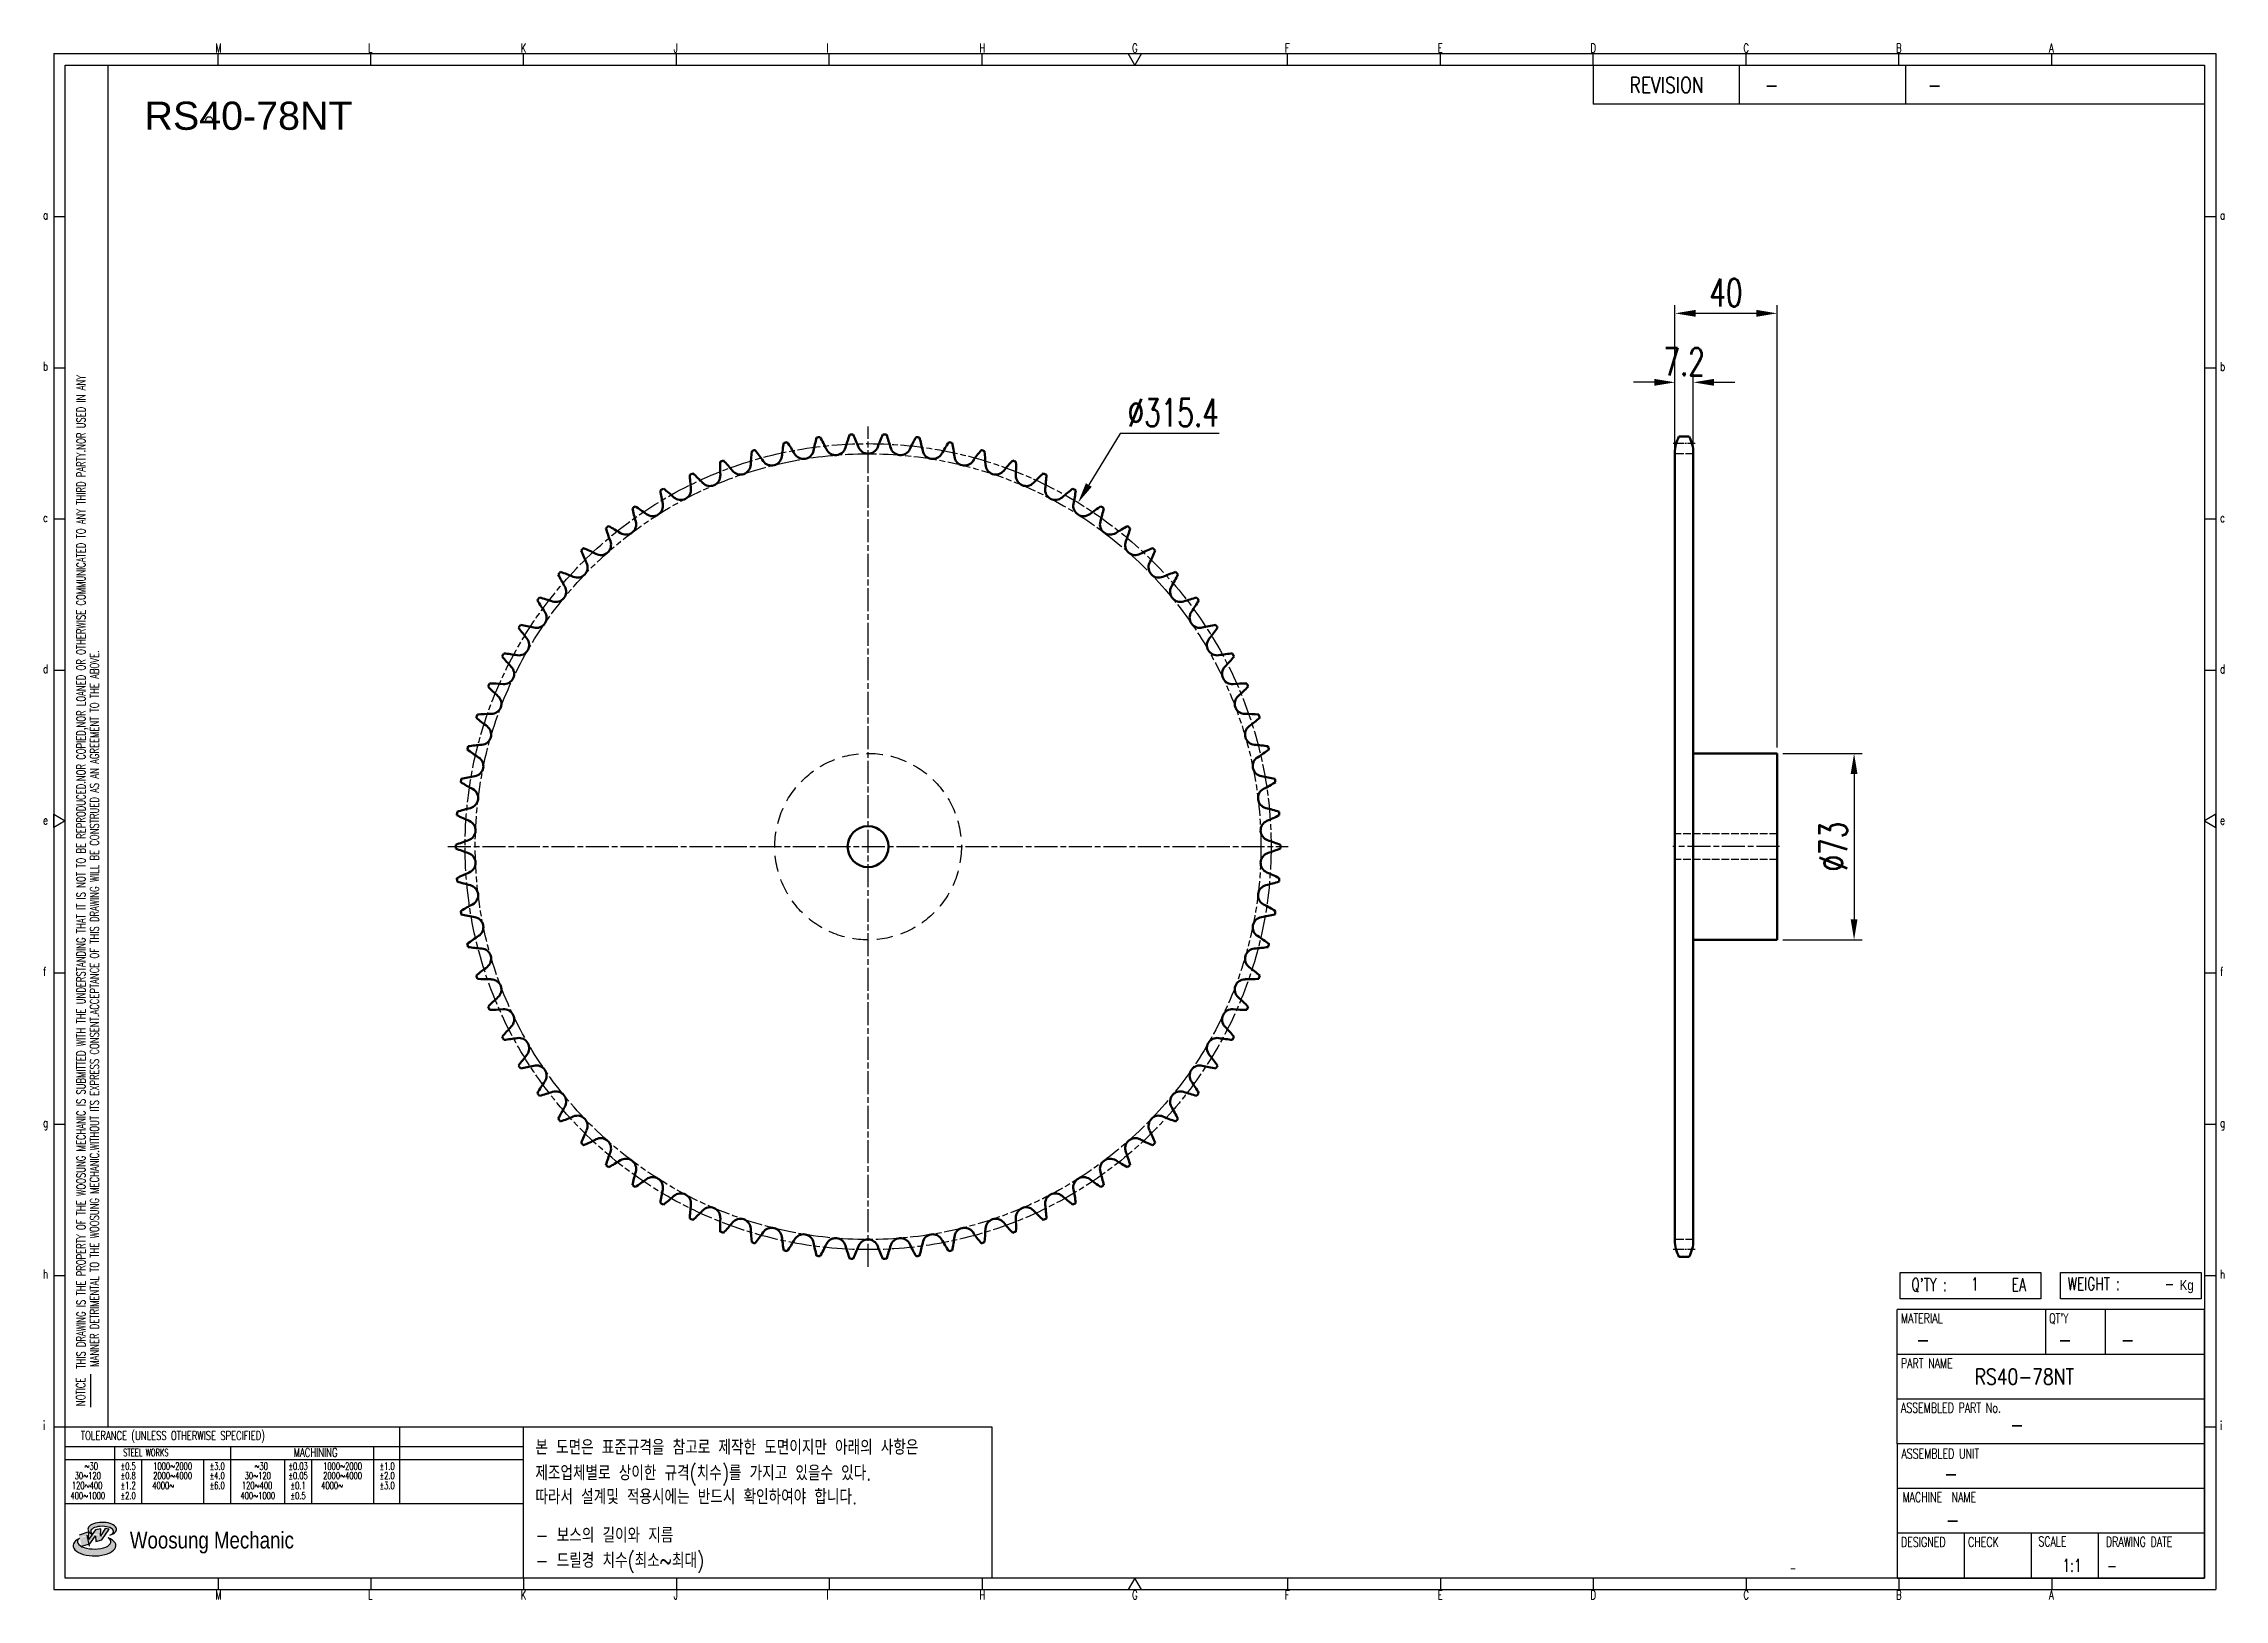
# Model space of a CAD drawing. Header units: millimetres. Extents: x 24039 to 24892, y 28 to 637.
import ezdxf
from ezdxf.enums import TextEntityAlignment as Align

# ---------------------------------------------------------------- set-up
doc = ezdxf.new("R2010")
doc.units = ezdxf.units.MM
for name, pattern in [('AM_ISO02W050', [7.5, 6, -1.5]), ('AM_ISO02W050x2', [3.75, 3, -0.75]), ('AM_ISO08W050', [18, 12, -1.5, 3, -1.5]), ('AM_ISO08W050x2', [9, 6, -0.75, 1.5, -0.75]), ('HIDDEN', [9.525, 6.35, -3.175])]:
    doc.linetypes.add(name, pattern=pattern)
for name, color, linetype, lineweight in [('AM_0N', 7, 'Continuous', 50), ('AM_3N', 6, 'AM_ISO02W050', 25), ('AM_7N', 4, 'AM_ISO08W050', 25)]:
    doc.layers.add(name, color=color, linetype=linetype, lineweight=lineweight)
for name, color, linetype in [('HL', 2, 'HIDDEN'), ('S-DIM', 7, 'Continuous'), ('TITLE', 7, 'Continuous'), ('도면레이아웃', 7, 'Continuous')]:
    doc.layers.add(name, color=color, linetype=linetype)
doc.styles.add('HAN', font='ROMANS.shx', dxfattribs={"width": 0.7, "bigfont": 'whgtxt.shx'})
doc.styles.add('HKD_ST2', font='romans.shx', dxfattribs={"width": 0.7, "height": 4, "bigfont": '@extfont2.shx'})
doc.styles.add('HSG', font='SIMPLEX.shx', dxfattribs={"width": 0.7, "bigfont": 'HSG.shx'})
doc.styles.add('ROMANS', font='romans.shx', dxfattribs={"width": 0.7, "bigfont": 'whgtxt.shx'})
doc.styles.add('SLDTEXTSTYLE4', font='arial.ttf', dxfattribs={"width": 0.8})
doc.styles.get("Standard").update_dxf_attribs({"font": 'arial.ttf'})
doc.dimstyles.new('APP23', dxfattribs={"dimscale": 4.5, "dimtxt": 2.4, "dimasz": 1.8, "dimexe": 0.7, "dimexo": 0.5, "dimgap": 0.6, "dimtad": 1, "dimtoh": 1, "dimdec": 1, "dimrnd": 0.01, "dimzin": 9, "dimdsep": 46, "dimtxsty": 'HSG', "dimcen": 0, "dimclrd": 1, "dimclre": 1, "dimclrt": 256, "dimazin": 2, "dimtp": 1, "dimtm": 1, "dimtfac": 0.5, "dimtdec": 1, "dimtix": 1, "dimtofl": 0, "dimtmove": 0, "dimatfit": 3, "dimfxl": 0, "dimtvp": 1, "dimtolj": 2, "dimlwd": -1, "dimlwe": -1, "dimarcsym": 0})

# ---------------------------------------------------------------- blocks, each defined once
blk = doc.blocks.new('SUYWSHJH')
at = {"layer": '도면레이아웃'}
h = blk.add_hatch(color=10, dxfattribs=at)
h.paths.add_polyline_path([(1.544, 35.177), (1.554, 34.966), (1.779, 35.034), (2.054, 35.422), (1.908, 35.446), (1.728, 35.167), (1.741, 35.439), (1.547, 35.405), (1.292, 35.041), (1.295, 35.33), (0.943, 35.208), (1.03, 34.8), (1.336, 34.885)])
edge = h.paths.add_edge_path()
edge.add_ellipse((1.795, 35.421), major_axis=(-0.53, 0), ratio=0.487785, start_angle=122.36065, end_angle=403.39574)
edge.add_line((1.411, 35.244), (1.419, 35.261))
edge.add_ellipse((1.798, 35.344), major_axis=(-0.423, 0), ratio=0.444396, start_angle=131.58977, end_angle=386.19408, ccw=False)
edge = h.paths.add_edge_path()
edge.add_ellipse((1.512, 34.815), major_axis=(-0.793, 0), ratio=0.480113, start_angle=314.67633, end_angle=590.85213)
edge.add_ellipse((1.501, 34.958), major_axis=(-0.62, 0), ratio=0.43311, start_angle=331.7024, end_angle=574.42495, ccw=False)
for p, q in [((0, 90.118), (80.15, 90.118)), ((0, 90.118), (0, 33.191)), ((6.089, 89.693), (6.089, 90.118)), ((11.753, 89.693), (11.753, 90.118)), ((17.418, 89.693), (17.418, 90.118)), ((23.082, 89.693), (23.082, 90.118)), ((28.746, 89.693), (28.746, 90.118)), ((34.411, 89.693), (34.411, 90.118)), ((45.739, 89.693), (45.739, 90.118)), ((51.404, 89.693), (51.404, 90.118)), ((57.068, 89.693), (57.068, 90.118)), ((62.732, 89.693), (62.732, 90.118)), ((68.397, 89.693), (68.397, 90.118)), ((74.061, 89.693), (74.061, 90.118)), ((80.15, 90.118), (80.15, 33.191)), ((0, 84.085), (0.425, 84.085)), ((79.725, 84.085), (80.15, 84.085)), ((0, 78.478), (0.425, 78.478)), ((79.725, 78.478), (80.15, 78.478)), ((0, 72.87), (0.425, 72.87)), ((79.725, 72.87), (80.15, 72.87)), ((0, 67.262), (0.425, 67.262)), ((79.725, 67.262), (80.15, 67.262)), ((0, 56.047), (0.425, 56.047)), ((79.725, 56.047), (80.15, 56.047)), ((0, 50.439), (0.425, 50.439)), ((79.725, 50.439), (80.15, 50.439)), ((0, 44.832), (0.425, 44.832)), ((79.725, 44.832), (80.15, 44.832)), ((1.377, 39.947), (1.377, 41.174)), ((0, 39.224), (0.425, 39.224)), ((79.725, 39.224), (80.15, 39.224)), ((0, 33.191), (80.15, 33.191)), ((6.089, 33.616), (6.089, 33.191)), ((11.753, 33.616), (11.753, 33.191)), ((17.418, 33.616), (17.418, 33.191)), ((23.082, 33.616), (23.082, 33.191)), ((28.746, 33.616), (28.746, 33.191)), ((34.411, 33.616), (34.411, 33.191)), ((45.739, 33.616), (45.739, 33.191)), ((51.404, 33.616), (51.404, 33.191)), ((57.068, 33.616), (57.068, 33.191)), ((62.732, 33.616), (62.732, 33.191)), ((68.397, 33.616), (68.397, 33.191)), ((74.061, 33.616), (74.061, 33.191))]:
    blk.add_line(p, q)
at = {"color": 2}
for p, q in [((2.017, 39.224), (2.017, 89.693)), ((0.425, 39.224), (17.418, 39.224)), ((12.816, 39.224), (12.816, 36.382)), ((17.418, 33.616), (17.418, 39.224)), ((0.425, 38.487), (17.418, 38.487)), ((0.425, 38.012), (17.418, 38.012)), ((2.257, 38.487), (2.257, 36.382)), ((3.257, 38.012), (3.257, 36.382)), ((5.557, 38.012), (5.557, 36.382)), ((6.557, 38.5), (6.557, 36.382)), ((8.557, 38.012), (8.557, 36.382)), ((9.557, 38.026), (9.557, 36.382)), ((11.857, 38.487), (11.857, 36.382)), ((0.425, 36.382), (17.418, 36.382))]:
    blk.add_line(p, q, dxfattribs=at)
at = {"color": 6, "ltscale": 0.5}
for p, q in [((57.068, 89.693), (57.068, 88.246)), ((62.47, 89.693), (62.47, 88.246)), ((68.635, 89.693), (68.635, 88.246)), ((79.725, 88.246), (57.068, 88.246)), ((68.336, 38.59), (68.336, 43.563)), ((79.725, 43.563), (68.336, 43.563)), ((73.827, 43.563), (73.827, 41.905)), ((76.037, 43.563), (76.037, 41.905)), ((79.725, 38.59), (79.725, 43.563)), ((79.725, 41.905), (68.336, 41.905)), ((79.725, 40.248), (68.336, 40.248)), ((68.336, 38.59), (68.336, 33.616)), ((79.725, 38.59), (68.336, 38.59)), ((79.725, 33.616), (79.725, 38.59)), ((79.725, 36.932), (68.336, 36.932)), ((79.725, 35.274), (68.336, 35.274)), ((70.822, 33.616), (70.822, 35.274)), ((73.309, 33.616), (73.309, 35.274)), ((75.796, 33.616), (75.796, 35.274)), ((68.336, 33.616), (79.725, 33.616))]:
    blk.add_line(p, q, dxfattribs=at)
for points in [[(40.075, 89.693), (39.83, 90.118), (40.32, 90.118)], [(0.425, 89.693), (79.725, 89.693), (79.725, 33.616), (0.425, 33.616)], [(0.425, 61.679), (0, 61.433), (0, 61.924)], [(79.725, 61.679), (80.15, 61.433), (80.15, 61.924)], [(40.075, 33.616), (39.83, 33.191), (40.32, 33.191)]]:
    blk.add_lwpolyline(points, close=True)
at = {"layer": 'TITLE', "color": 20}
for p, q in [((68.449, 43.961), (68.449, 44.936)), ((68.449, 44.936), (73.654, 44.936)), ((73.654, 44.936), (73.654, 43.961)), ((74.39, 43.961), (74.39, 44.936)), ((74.39, 44.936), (79.595, 44.936)), ((79.595, 44.936), (79.595, 43.961)), ((73.654, 43.961), (68.449, 43.961)), ((79.595, 43.961), (74.39, 43.961))]:
    blk.add_line(p, q, dxfattribs=at)
at = {"layer": '도면레이아웃'}
for p, q in [((1.295, 35.33), (0.943, 35.208)), ((1.03, 34.8), (1.336, 34.885)), ((1.224, 35.208), (1.311, 34.8)), ((1.224, 35.208), (1.224, 35.208)), ((1.547, 35.405), (1.292, 35.041)), ((1.292, 35.041), (1.295, 35.33)), ((1.336, 34.885), (1.544, 35.177)), ((1.419, 35.261), (1.411, 35.244)), ((1.544, 35.177), (1.554, 34.966)), ((1.741, 35.439), (1.547, 35.405)), ((1.554, 34.966), (1.779, 35.034)), ((1.908, 35.446), (1.728, 35.167)), ((1.728, 35.167), (1.741, 35.439)), ((1.779, 35.034), (2.054, 35.422)), ((2.054, 35.422), (1.908, 35.446))]:
    blk.add_line(p, q, dxfattribs=at)
for centre, major_axis, ratio, start_param, end_param in [((1.795, 35.421), (-0.53, 0), 0.487785, 2.135596, 7.040584), ((1.512, 34.815), (-0.793, 0), 0.480113, 5.492138, 10.312315), ((1.501, 34.958), (-0.62, 0), 0.43311, 5.789299, 10.025607), ((1.798, 35.344), (-0.423, 0), 0.444396, 2.296675, 6.740358)]:
    blk.add_ellipse(centre, major_axis=major_axis, ratio=ratio, start_param=start_param, end_param=end_param, dxfattribs=at)
at = {"color": 4, "style": 'HKD_ST2', "width": 0.7}
for s, p in [('M', (5.988, 90.164)), ('L', (11.652, 90.164)), ('K', (17.316, 90.164)), ('J', (22.981, 90.164)), ('I', (28.645, 90.164)), ('H', (34.309, 90.164)), ('G', (39.974, 90.164)), ('F', (45.638, 90.164)), ('E', (51.302, 90.164)), ('D', (56.967, 90.164)), ('C', (62.631, 90.164)), ('B', (68.295, 90.164)), ('A', (73.96, 90.164)), ('a', (-0.395, 83.976)), ('a', (80.305, 83.97)), ('b', (-0.395, 78.368)), ('b', (80.305, 78.362)), ('c', (-0.395, 72.76)), ('c', (80.305, 72.754)), ('d', (-0.395, 67.153)), ('d', (80.305, 67.147)), ('e', (-0.395, 61.545)), ('e', (80.305, 61.539)), ('f', (-0.395, 55.937)), ('f', (80.305, 55.931)), ('g', (-0.395, 50.33)), ('g', (80.305, 50.324)), ('h', (-0.395, 44.722)), ('h', (80.305, 44.716)), ('i', (-0.395, 39.114)), ('i', (80.305, 39.108)), ('M', (5.988, 32.824)), ('L', (11.652, 32.824)), ('K', (17.316, 32.824)), ('J', (22.981, 32.824)), ('I', (28.645, 32.824)), ('H', (34.309, 32.824)), ('G', (39.974, 32.824)), ('F', (45.638, 32.824)), ('E', (51.302, 32.824)), ('D', (56.967, 32.824)), ('C', (62.631, 32.824)), ('B', (68.295, 32.824)), ('A', (73.96, 32.824))]:
    blk.add_text(s, height=0.326, dxfattribs=at).set_placement(p)
for s, height, style, width, p in [('REVISION', 0.5806, 'HAN', 0.8, (58.415, 88.664)), ('-', 0.581, 'HAN', 0.8, (63.426, 88.664)), ('-', 0.581, 'HAN', 0.8, (69.468, 88.664)), ("Q'TY : ", 0.4746, 'HKD_ST2', 0.7, (68.857, 44.253)), ('1', 0.475, 'HKD_ST2', 0.7, (71.071, 44.275)), ('EA', 0.4746, 'HKD_ST2', 0.7, (72.578, 44.253)), ('WEIGHT : ', 0.4746, 'HKD_ST2', 0.7, (74.65, 44.286)), ('-', 0.581, 'HAN', 0.8, (69.029, 42.157)), ('-', 0.581, 'HAN', 0.8, (74.289, 42.157)), ('-', 0.581, 'HAN', 0.8, (76.623, 42.157)), ('-', 0.581, 'HAN', 0.8, (72.515, 39.013)), ('-', 0.581, 'HAN', 0.8, (70.067, 37.189)), ('-', 0.581, 'HAN', 0.8, (70.126, 35.48)), ('1:1', 0.4746, 'HKD_ST2', 0.7, (74.458, 33.848)), ('-', 0.475, 'HKD_ST2', 0.7, (76.112, 33.837))]:
    blk.add_text(s, height=height, dxfattribs=dict(style=style, width=width)).set_placement(p)
at = {"color": 6, "style": 'HKD_ST2', "width": 0.7}
for s, p in [(' THIS DRAWING IS THE PROPERTY OF THE WOOSUNG MECHANIC IS SUBMITTED WITH THE UNDERSTANDING THAT IT IS NOT TO BE REPRODUCED.NOR COPIED,NOR LOANED OR OTHERWISE COMMUNICATED TO ANY THIRD PARTY.NOR USED IN ANY', (1.173, 41.217)), ('MANNER DETRIMENTAL TO THE WOOSUNG MECHANIC.WITHOUT ITS EXPRESS CONSENT.ACCEPTANCE OF THIS DRAWING WILL BE CONSTRUED AS AN AGREEMENT TO THE ABOVE.', (1.672, 41.447))]:
    blk.add_text(s, height=0.326266, rotation=90, dxfattribs=at).set_placement(p)
at = {"style": 'HKD_ST2', "width": 0.7}
blk.add_text('-', height=0.475, dxfattribs=at).set_placement((78.613, 44.286), align=Align.RIGHT)
at = {"color": 4, "style": 'HKD_ST2', "width": 0.7}
for s, height, p in [('MATERIAL', 0.3651, (68.474, 43.425)), ("QT'Y", 0.3651, (73.965, 43.425)), ('PART NAME', 0.3651, (68.474, 41.756)), ('ASSEMBLED PART No.', 0.36511, (68.474, 40.109)), ('ASSEMBLED UNIT', 0.36511, (68.49, 38.408)), ('MACHINE  NAME', 0.36511, (68.532, 36.794)), ('DESIGNED', 0.3651, (68.474, 35.136)), ('CHECK', 0.3651, (70.961, 35.136)), ('SCALE', 0.3651, (73.566, 35.153)), ('DRAWING DATE', 0.36511, (76.071, 35.141))]:
    blk.add_text(s, height=height, dxfattribs=at).set_placement(p, align=Align.TOP_LEFT)
at = {"style": 'HKD_ST2', "width": 0.7}
blk.add_text('NOTICE', height=0.3263, rotation=90, dxfattribs=at).set_placement((1.163, 39.988))
for s, height, style, width, p in [('TOLERANCE (UNLESS OTHERWISE SPECIFIED)', 0.32627, 'HKD_ST2', 0.7, (4.417, 38.896)), ('-', 0.326, 'ROMANS', 0.65, (64.469, 33.975))]:
    blk.add_text(s, height=height, dxfattribs=dict(style=style, width=width)).set_placement(p, align=Align.MIDDLE_CENTER)
at = {"color": 4, "style": 'HKD_ST2', "width": 0.7}
for s, height, p in [('STEEL WORKS', 0.26101, (3.416, 38.268)), ('MACHINING', 0.3263, (9.707, 38.27)), ('%%P0.5', 0.261, (2.757, 37.762)), ('%%P0.8', 0.261, (2.757, 37.411)), ('%%P3.0', 0.261, (6.057, 37.762)), ('%%P4.0', 0.261, (6.057, 37.411)), ('%%P0.03', 0.261, (9.057, 37.762)), ('%%P0.05', 0.261, (9.057, 37.411)), ('%%P1.0', 0.261, (12.357, 37.762)), ('%%P2.0', 0.261, (12.357, 37.411)), ('%%P1.2', 0.261, (2.757, 37.045)), ('%%P2.0', 0.261, (2.757, 36.67)), ('%%P6.0', 0.261, (6.057, 37.045)), ('%%P0.1', 0.261, (9.057, 37.045)), ('%%P0.5', 0.261, (9.057, 36.67)), ('%%P3.0', 0.261, (12.357, 37.045))]:
    blk.add_text(s, height=height, dxfattribs=at).set_placement(p, align=Align.MIDDLE)
for s, height, p in [('30%%126120', 0.261, (1.263, 37.411)), ('%%12630', 0.261, (1.389, 37.762)), ('2000%%1264000', 0.26101, (4.407, 37.411)), ('1000%%1262000', 0.26101, (4.407, 37.762)), ('30%%126120', 0.261, (7.563, 37.411)), ('%%12630', 0.261, (7.689, 37.762)), ('2000%%1264000', 0.26101, (10.707, 37.411)), ('1000%%1262000', 0.26101, (10.707, 37.762)), ('400%%1261000', 0.26101, (1.263, 36.67)), ('120%%126400', 0.26101, (1.237, 37.045)), ('4000%%126', 0.261, (4.061, 37.045)), ('400%%1261000', 0.26101, (7.563, 36.67)), ('120%%126400', 0.26101, (7.537, 37.045)), ('4000%%126', 0.261, (10.321, 37.045))]:
    blk.add_text(s, height=height, dxfattribs=at).set_placement(p, align=Align.MIDDLE_CENTER)
at = {"color": 1, "style": 'SLDTEXTSTYLE4', "width": 0.8}
blk.add_text('Woosung Mechanic', height=0.61957, dxfattribs=at).set_placement((2.822, 34.711))
at = {"layer": 'TITLE', "width": 0.8}
blk.add_text('Kg', height=0.3789, dxfattribs=at).set_placement((78.807, 44.286))
blk = doc.blocks.new('*D2')
at = {"layer": 'Defpoints', "color": 0, "transparency": 16777216}
for p in [(24443.68, 456.92), (24279.36, 187.71)]:
    blk.add_point(p, dxfattribs=at)
at = {"layer": 'S-DIM', "color": 1, "transparency": 16777216}
for p, q in [((24460.22, 484.02), (24447.9, 463.84)), ((24498.92, 484.02), (24460.22, 484.02))]:
    blk.add_line(p, q, dxfattribs=at)
blk.add_solid([(24446.75, 464.54), (24449.05, 463.13), (24443.68, 456.92)], dxfattribs=at)
at = {"layer": 'S-DIM', "transparency": 16777216, "insert": (24480.92, 492.12), "char_height": 10.8, "attachment_point": 5, "style": 'HSG'}
blk.add_mtext('\\A2;∅315.4', dxfattribs=at)
blk = doc.blocks.new('*D3')
at = {"layer": 'Defpoints', "color": 0, "transparency": 16777216}
for p in [(24684.43, 504.01), (24677.23, 476.04), (24684.43, 476.04)]:
    blk.add_point(p, dxfattribs=at)
at = {"layer": 'S-DIM', "color": 1, "transparency": 16777216}
for p, q in [((24669.13, 504.01), (24661.03, 504.01)), ((24677.23, 478.29), (24677.23, 507.16)), ((24684.43, 478.29), (24684.43, 507.16)), ((24692.53, 504.01), (24700.63, 504.01))]:
    blk.add_line(p, q, dxfattribs=at)
for points in [[(24669.13, 505.36), (24669.13, 502.66), (24677.23, 504.01)], [(24692.53, 505.36), (24692.53, 502.66), (24684.43, 504.01)]]:
    blk.add_solid(points, dxfattribs=at)
at = {"layer": 'S-DIM', "transparency": 16777216, "insert": (24680.83, 512.11), "char_height": 10.8, "attachment_point": 5, "style": 'HSG'}
blk.add_mtext('\\A2;7.2', dxfattribs=at)
blk = doc.blocks.new('*D4')
at = {"layer": 'Defpoints', "color": 0, "transparency": 16777216}
for p in [(24717.23, 531.01), (24677.23, 476.04), (24717.23, 358.82)]:
    blk.add_point(p, dxfattribs=at)
at = {"layer": 'S-DIM', "color": 1, "transparency": 16777216}
for p, q in [((24677.23, 478.29), (24677.23, 534.16)), ((24685.33, 531.01), (24709.13, 531.01)), ((24717.23, 361.07), (24717.23, 534.16))]:
    blk.add_line(p, q, dxfattribs=at)
for points in [[(24685.33, 532.36), (24685.33, 529.66), (24677.23, 531.01)], [(24709.13, 532.36), (24709.13, 529.66), (24717.23, 531.01)]]:
    blk.add_solid(points, dxfattribs=at)
at = {"layer": 'S-DIM', "transparency": 16777216, "insert": (24697.23, 539.11), "char_height": 10.8, "attachment_point": 5, "style": 'HSG'}
blk.add_mtext('\\A2;40', dxfattribs=at)
blk = doc.blocks.new('*D5')
at = {"layer": 'Defpoints', "color": 0, "transparency": 16777216}
for p in [(24717.23, 358.82), (24717.23, 285.82), (24747.36, 285.82)]:
    blk.add_point(p, dxfattribs=at)
at = {"layer": 'S-DIM', "color": 1, "transparency": 16777216}
for p, q in [((24719.48, 358.82), (24750.51, 358.82)), ((24747.36, 350.72), (24747.36, 293.92)), ((24719.48, 285.82), (24750.51, 285.82))]:
    blk.add_line(p, q, dxfattribs=at)
for points in [[(24746.01, 350.72), (24748.71, 350.72), (24747.36, 358.82)], [(24746.01, 293.92), (24748.71, 293.92), (24747.36, 285.82)]]:
    blk.add_solid(points, dxfattribs=at)
at = {"layer": 'S-DIM', "transparency": 16777216, "insert": (24739.26, 322.35), "char_height": 10.8, "attachment_point": 5, "rotation": 90, "style": 'HSG'}
blk.add_mtext('\\A2;%%c73', dxfattribs=at)

msp = doc.modelspace()

# ---------------------------------------------------------------- linework, layer by layer
at = {"color": 4}
msp.add_lwpolyline([(24226.72, 95.34), (24409.99, 95.34), (24409.99, 36.14), (24226.72, 36.14)], close=True, dxfattribs=at)
msp.add_circle((24103.71, 606.67), 1.28)
at = {"layer": 'AM_0N'}
for p, q in [((24678.84, 482.82), (24682.82, 482.82)), ((24677.23, 476.42), (24677.23, 168.21)), ((24684.43, 476.42), (24684.43, 168.21)), ((24684.43, 358.82), (24717.23, 358.82)), ((24717.23, 358.82), (24717.23, 285.82)), ((24684.43, 285.82), (24717.23, 285.82)), ((24678.84, 161.81), (24682.82, 161.81))]:
    msp.add_line(p, q, dxfattribs=at)
msp.add_circle((24361.52, 322.32), 8, dxfattribs=at)
for centre, radius, start, end in [((24403.55, 466.06), 76.32, 169.24472, 173.26923), ((24361.52, 322.32), 161.38, 101.29655, 101.78037), ((24266.51, 438.08), 76.32, 29.80769, 33.83221), ((24414.98, 462.21), 76.32, 164.62933, 168.65385), ((24361.52, 322.32), 161.38, 96.68117, 97.16498), ((24276.13, 445.35), 76.32, 25.19231, 29.21682), ((24348.82, 479.55), 4.01, 205.19231, 344.03846), ((24426.06, 457.45), 76.32, 160.01395, 164.03846), ((24361.52, 322.32), 161.38, 92.06578, 92.5496), ((24286.31, 451.82), 76.32, 20.57692, 24.60144), ((24361.52, 480.06), 4.01, 200.57692, 339.42308), ((24436.73, 451.82), 76.32, 155.39856, 159.42308), ((24361.52, 322.32), 161.38, 87.4504, 87.93422), ((24296.97, 457.45), 76.32, 15.96154, 19.98605), ((24374.21, 479.55), 4.01, 195.96154, 334.80769), ((24446.9, 445.35), 76.32, 150.78318, 154.80769), ((24361.52, 322.32), 161.38, 82.83502, 83.31883), ((24308.06, 462.21), 76.32, 11.34615, 15.37067), ((24456.53, 438.08), 76.32, 146.16779, 150.19231), ((24361.52, 322.32), 161.38, 78.21963, 78.70345), ((24319.49, 466.06), 76.32, 6.73077, 10.75528), ((24690.73, 476.42), 13.5, 151.70092, 180), ((24670.93, 476.42), 13.5, 0, 28.29908), ((24379.95, 470.94), 76.32, 178.47549, 182.5), ((24361.52, 322.32), 161.38, 110.52732, 111.01114), ((24249.17, 421.34), 76.32, 39.03846, 43.06298), ((24311.57, 471.94), 4.01, 219.03846, 357.88462), ((24391.85, 468.97), 76.32, 173.8601, 177.88462), ((24361.52, 322.32), 161.38, 105.91194, 106.39575), ((24257.5, 430.06), 76.32, 34.42308, 38.44759), ((24323.77, 475.47), 4.01, 214.42308, 353.26923), ((24336.21, 478.02), 4.01, 209.80769, 348.65385), ((24386.82, 478.02), 4.01, 191.34615, 330.19231), ((24399.27, 475.47), 4.01, 186.73077, 325.57692), ((24465.53, 430.06), 76.32, 141.55241, 145.57692), ((24361.52, 322.32), 161.38, 73.60425, 74.08806), ((24331.19, 468.97), 76.32, 2.11538, 6.1399), ((24411.47, 471.94), 4.01, 182.11538, 320.96154), ((24473.87, 421.34), 76.32, 136.93702, 140.96154), ((24361.52, 322.32), 161.38, 68.98886, 69.47268), ((24343.09, 470.94), 76.32, 357.5, 1.52451), ((24361.52, 322.32), 161.38, 119.75809, 120.24191), ((24355.87, 471.97), 76.32, 187.70625, 191.73077), ((24234.74, 402.04), 76.32, 48.26923, 52.29375), ((24288.21, 461.99), 4.01, 228.26923, 7.11538), ((24361.52, 322.32), 161.38, 115.14271, 115.62652), ((24367.93, 471.94), 76.32, 183.09087, 187.11538), ((24241.56, 411.98), 76.32, 43.65385, 47.67836), ((24299.69, 467.44), 4.01, 223.65385, 2.5), ((24423.35, 467.44), 4.01, 177.5, 316.34615), ((24481.47, 411.98), 76.32, 132.32164, 136.34615), ((24361.52, 322.32), 161.38, 64.37348, 64.85729), ((24434.82, 461.99), 4.01, 172.88462, 311.73077), ((24355.11, 471.94), 76.32, 352.88462, 356.90913), ((24488.3, 402.04), 76.32, 127.70625, 131.73077), ((24361.52, 322.32), 161.38, 59.75809, 60.24191), ((24367.17, 471.97), 76.32, 348.26923, 352.29375), ((24361.52, 322.32), 161.38, 124.37348, 124.85729), ((24343.84, 471.03), 76.32, 192.32164, 196.34615), ((24228.73, 391.58), 76.32, 52.88462, 56.90913), ((24277.21, 455.64), 4.01, 232.88462, 11.73077), ((24445.82, 455.64), 4.01, 168.26923, 307.11538), ((24494.3, 391.58), 76.32, 123.09087, 127.11538), ((24379.19, 471.03), 76.32, 343.65385, 347.67836), ((24361.52, 322.32), 161.38, 55.14271, 55.62652), ((24361.52, 322.32), 161.38, 128.98886, 129.47268), ((24331.93, 469.13), 76.32, 196.93702, 200.96154), ((24223.59, 380.67), 76.32, 57.5, 61.52451), ((24266.76, 448.42), 4.01, 237.5, 16.34615), ((24456.28, 448.42), 4.01, 163.65385, 302.5), ((24499.44, 380.67), 76.32, 118.47549, 122.5), ((24391.1, 469.13), 76.32, 339.03846, 343.06298), ((24361.52, 322.32), 161.38, 50.52732, 51.01114), ((24361.52, 322.32), 161.38, 133.60425, 134.08806), ((24320.22, 466.27), 76.32, 201.55241, 205.57692), ((24219.34, 369.38), 76.32, 62.11538, 66.1399), ((24256.92, 440.39), 4.01, 242.11538, 20.96154), ((24466.12, 440.39), 4.01, 159.03846, 297.88462), ((24503.69, 369.38), 76.32, 113.8601, 117.88462), ((24402.82, 466.27), 76.32, 334.42308, 338.44759), ((24361.52, 322.32), 161.38, 45.91194, 46.39575), ((24361.52, 322.32), 161.38, 138.21963, 138.70345), ((24308.77, 462.48), 76.32, 206.16779, 210.19231), ((24216.02, 357.79), 76.32, 66.73077, 70.75528), ((24247.75, 431.59), 4.01, 246.73077, 25.57692), ((24475.28, 431.59), 4.01, 154.42308, 293.26923), ((24507.02, 357.79), 76.32, 109.24472, 113.26923), ((24414.27, 462.48), 76.32, 329.80769, 333.83221), ((24361.52, 322.32), 161.38, 41.29655, 41.78037), ((24361.52, 322.32), 161.38, 142.83502, 143.31883), ((24297.66, 457.78), 76.32, 210.78318, 214.80769), ((24213.64, 345.96), 76.32, 71.34615, 75.37067), ((24239.33, 422.08), 4.01, 251.34615, 30.19231), ((24483.7, 422.08), 4.01, 149.80769, 288.65385), ((24509.4, 345.96), 76.32, 104.62933, 108.65385), ((24425.38, 457.78), 76.32, 325.19231, 329.21682), ((24361.52, 322.32), 161.38, 36.68117, 37.16498), ((24231.7, 411.92), 4.01, 255.96154, 34.80769), ((24491.34, 411.92), 4.01, 145.19231, 284.03846), ((24224.91, 401.19), 4.01, 260.57692, 39.42308), ((24361.52, 322.32), 161.38, 147.4504, 147.93422), ((24286.97, 452.2), 76.32, 215.39856, 219.42308), ((24212.21, 333.99), 76.32, 75.96154, 79.98605), ((24510.82, 333.99), 76.32, 100.01395, 104.03846), ((24498.13, 401.19), 4.01, 140.57692, 279.42308), ((24436.07, 452.2), 76.32, 320.57692, 324.60144), ((24361.52, 322.32), 161.38, 32.06578, 32.5496), ((24361.52, 322.32), 161.38, 152.06578, 152.5496), ((24276.76, 445.78), 76.32, 220.01395, 224.03846), ((24219.01, 389.94), 4.01, 265.19231, 44.03846), ((24211.76, 321.94), 76.32, 80.57692, 84.60144), ((24511.28, 321.94), 76.32, 95.39856, 99.42308), ((24504.03, 389.94), 4.01, 135.96154, 274.80769), ((24446.28, 445.78), 76.32, 315.96154, 319.98605), ((24361.52, 322.32), 161.38, 27.4504, 27.93422), ((24361.52, 322.32), 161.38, 156.68117, 157.16498), ((24267.1, 438.56), 76.32, 224.62933, 228.65385), ((24212.27, 309.89), 76.32, 85.19231, 89.21682), ((24510.76, 309.89), 76.32, 90.78318, 94.80769), ((24455.94, 438.56), 76.32, 311.34615, 315.37067), ((24361.52, 322.32), 161.38, 22.83502, 23.31883), ((24214.03, 378.25), 4.01, 269.80769, 48.65385), ((24509.01, 378.25), 4.01, 131.34615, 270.19231), ((24361.52, 322.32), 161.38, 161.29655, 161.78037), ((24258.05, 430.59), 76.32, 229.24472, 233.26923), ((24213.76, 297.92), 76.32, 89.80769, 93.83221), ((24210, 366.2), 4.01, 274.42308, 53.26923), ((24509.28, 297.92), 76.32, 86.16779, 90.19231), ((24513.03, 366.2), 4.01, 126.73077, 265.57692), ((24464.99, 430.59), 76.32, 306.73077, 310.75528), ((24361.52, 322.32), 161.38, 18.21963, 18.70345), ((24361.52, 322.32), 161.38, 165.91194, 166.39575), ((24249.67, 421.91), 76.32, 233.8601, 237.88462), ((24216.2, 286.11), 76.32, 94.42308, 98.44759), ((24506.84, 286.11), 76.32, 81.55241, 85.57692), ((24473.36, 421.91), 76.32, 302.11538, 306.1399), ((24361.52, 322.32), 161.38, 13.60425, 14.08806), ((24219.58, 274.53), 76.32, 99.03846, 103.06298), ((24206.96, 353.87), 4.01, 279.03846, 57.88462), ((24516.07, 353.87), 4.01, 122.11538, 260.96154), ((24503.45, 274.53), 76.32, 76.93702, 80.96154), ((24361.52, 322.32), 161.38, 170.52732, 171.01114), ((24242.02, 412.59), 76.32, 238.47549, 242.5), ((24204.93, 341.33), 4.01, 283.65385, 62.5), ((24518.11, 341.33), 4.01, 117.5, 256.34615), ((24481.01, 412.59), 76.32, 297.5, 301.52451), ((24361.52, 322.32), 161.38, 8.98886, 9.47268), ((24361.52, 322.32), 161.38, 175.14271, 175.62652), ((24235.14, 402.68), 76.32, 243.09087, 247.11538), ((24223.89, 263.27), 76.32, 103.65385, 107.67836), ((24499.15, 263.27), 76.32, 72.32164, 76.34615), ((24487.89, 402.68), 76.32, 292.88462, 296.90913), ((24361.52, 322.32), 161.38, 4.37348, 4.85729), ((24229.09, 252.38), 76.32, 108.26923, 112.29375), ((24203.9, 328.67), 4.01, 288.26923, 67.11538), ((24519.13, 328.67), 4.01, 112.88462, 251.73077), ((24493.95, 252.38), 76.32, 67.70625, 71.73077), ((24361.52, 322.32), 161.38, 179.75809, 180.24191), ((24229.09, 392.25), 76.32, 247.70625, 251.73077), ((24203.9, 315.96), 4.01, 292.88462, 71.73077), ((24519.13, 315.96), 4.01, 108.26923, 247.11538), ((24493.95, 392.25), 76.32, 288.26923, 292.29375), ((24361.52, 322.32), 161.38, 359.75809, 0.24191), ((24235.14, 241.95), 76.32, 112.88462, 116.90913), ((24361.52, 322.32), 161.38, 184.37348, 184.85729), ((24223.89, 381.37), 76.32, 252.32164, 256.34615), ((24499.15, 381.37), 76.32, 283.65385, 287.67836), ((24487.89, 241.95), 76.32, 63.09087, 67.11538), ((24361.52, 322.32), 161.38, 355.14271, 355.62652), ((24242.02, 232.05), 76.32, 117.5, 121.52451), ((24204.93, 303.3), 4.01, 297.5, 76.34615), ((24518.11, 303.3), 4.01, 103.65385, 242.5), ((24481.01, 232.05), 76.32, 58.47549, 62.5), ((24361.52, 322.32), 161.38, 188.98886, 189.47268), ((24219.58, 370.1), 76.32, 256.93702, 260.96154), ((24206.96, 290.76), 4.01, 302.11538, 80.96154), ((24516.07, 290.76), 4.01, 99.03846, 237.88462), ((24503.45, 370.1), 76.32, 279.03846, 283.06298), ((24361.52, 322.32), 161.38, 350.52732, 351.01114), ((24249.67, 222.72), 76.32, 122.11538, 126.1399), ((24361.52, 322.32), 161.38, 193.60425, 194.08806), ((24216.2, 358.53), 76.32, 261.55241, 265.57692), ((24210, 278.43), 4.01, 306.73077, 85.57692), ((24513.03, 278.43), 4.01, 94.42308, 233.26923), ((24506.84, 358.53), 76.32, 274.42308, 278.44759), ((24473.36, 222.72), 76.32, 53.8601, 57.88462), ((24361.52, 322.32), 161.38, 345.91194, 346.39575), ((24258.05, 214.05), 76.32, 126.73077, 130.75528), ((24464.99, 214.05), 76.32, 49.24472, 53.26923), ((24361.52, 322.32), 161.38, 198.21963, 198.70345), ((24213.76, 346.72), 76.32, 266.16779, 270.19231), ((24214.03, 266.38), 4.01, 311.34615, 90.19231), ((24509.01, 266.38), 4.01, 89.80769, 228.65385), ((24509.28, 346.72), 76.32, 269.80769, 273.83221), ((24361.52, 322.32), 161.38, 341.29655, 341.78037), ((24267.1, 206.07), 76.32, 131.34615, 135.37067), ((24361.52, 322.32), 161.38, 202.83502, 203.31883), ((24212.27, 334.75), 76.32, 270.78318, 274.80769), ((24219.01, 254.69), 4.01, 315.96154, 94.80769), ((24504.03, 254.69), 4.01, 85.19231, 224.03846), ((24510.76, 334.75), 76.32, 265.19231, 269.21682), ((24455.94, 206.07), 76.32, 44.62933, 48.65385), ((24361.52, 322.32), 161.38, 336.68117, 337.16498), ((24276.76, 198.85), 76.32, 135.96154, 139.98605), ((24361.52, 322.32), 161.38, 207.4504, 207.93422), ((24446.28, 198.85), 76.32, 40.01395, 44.03846), ((24361.52, 322.32), 161.38, 332.06578, 332.5496), ((24211.76, 322.7), 76.32, 275.39856, 279.42308), ((24224.91, 243.45), 4.01, 320.57692, 99.42308), ((24286.97, 192.43), 76.32, 140.57692, 144.60144), ((24498.13, 243.45), 4.01, 80.57692, 219.42308), ((24436.07, 192.43), 76.32, 35.39856, 39.42308), ((24511.28, 322.7), 76.32, 260.57692, 264.60144), ((24361.52, 322.32), 161.38, 212.06578, 212.5496), ((24212.21, 310.64), 76.32, 280.01395, 284.03846), ((24231.7, 232.71), 4.01, 325.19231, 104.03846), ((24297.66, 186.85), 76.32, 145.19231, 149.21682), ((24491.34, 232.71), 4.01, 75.96154, 214.80769), ((24425.38, 186.85), 76.32, 30.78318, 34.80769), ((24510.82, 310.64), 76.32, 255.96154, 259.98605), ((24361.52, 322.32), 161.38, 327.4504, 327.93422), ((24361.52, 322.32), 161.38, 216.68117, 217.16498), ((24213.64, 298.67), 76.32, 284.62933, 288.65385), ((24239.33, 222.55), 4.01, 329.80769, 108.65385), ((24483.7, 222.55), 4.01, 71.34615, 210.19231), ((24509.4, 298.67), 76.32, 251.34615, 255.37067), ((24361.52, 322.32), 161.38, 322.83502, 323.31883), ((24308.77, 182.15), 76.32, 149.80769, 153.83221), ((24361.52, 322.32), 161.38, 221.29655, 221.78037), ((24216.02, 286.85), 76.32, 289.24472, 293.26923), ((24247.75, 213.05), 4.01, 334.42308, 113.26923), ((24475.28, 213.05), 4.01, 66.73077, 205.57692), ((24507.02, 286.85), 76.32, 246.73077, 250.75528), ((24414.27, 182.15), 76.32, 26.16779, 30.19231), ((24361.52, 322.32), 161.38, 318.21963, 318.70345), ((24320.22, 178.36), 76.32, 154.42308, 158.44759), ((24361.52, 322.32), 161.38, 225.91194, 226.39575), ((24219.34, 275.25), 76.32, 293.8601, 297.88462), ((24256.92, 204.25), 4.01, 339.03846, 117.88462), ((24466.12, 204.25), 4.01, 62.11538, 200.96154), ((24503.69, 275.25), 76.32, 242.11538, 246.1399), ((24402.82, 178.36), 76.32, 21.55241, 25.57692), ((24361.52, 322.32), 161.38, 313.60425, 314.08806), ((24331.93, 175.51), 76.32, 159.03846, 163.06298), ((24361.52, 322.32), 161.38, 230.52732, 231.01114), ((24223.59, 263.97), 76.32, 298.47549, 302.5), ((24266.76, 196.21), 4.01, 343.65385, 122.5), ((24456.28, 196.21), 4.01, 57.5, 196.34615), ((24499.44, 263.97), 76.32, 237.5, 241.52451), ((24391.1, 175.51), 76.32, 16.93702, 20.96154), ((24361.52, 322.32), 161.38, 308.98886, 309.47268), ((24343.84, 173.6), 76.32, 163.65385, 167.67836), ((24361.52, 322.32), 161.38, 235.14271, 235.62652), ((24228.73, 253.06), 76.32, 303.09087, 307.11538), ((24277.21, 189), 4.01, 348.26923, 127.11538), ((24355.87, 172.66), 76.32, 168.26923, 172.29375), ((24445.82, 189), 4.01, 52.88462, 191.73077), ((24367.17, 172.66), 76.32, 7.70625, 11.73077), ((24494.3, 253.06), 76.32, 232.88462, 236.90913), ((24379.19, 173.6), 76.32, 12.32164, 16.34615), ((24361.52, 322.32), 161.38, 304.37348, 304.85729), ((24361.52, 322.32), 161.38, 239.75809, 240.24191), ((24234.74, 242.6), 76.32, 307.70625, 311.73077), ((24288.21, 182.64), 4.01, 352.88462, 131.73077), ((24367.93, 172.69), 76.32, 172.88462, 176.90913), ((24241.56, 232.65), 76.32, 312.32164, 316.34615), ((24299.69, 177.2), 4.01, 357.5, 136.34615), ((24423.35, 177.2), 4.01, 43.65385, 182.5), ((24481.47, 232.65), 76.32, 223.65385, 227.67836), ((24434.82, 182.64), 4.01, 48.26923, 187.11538), ((24355.11, 172.69), 76.32, 3.09087, 7.11538), ((24488.3, 242.6), 76.32, 228.26923, 232.29375), ((24361.52, 322.32), 161.38, 299.75809, 300.24191), ((24361.52, 322.32), 161.38, 244.37348, 244.85729), ((24379.95, 173.69), 76.32, 177.5, 181.52451), ((24361.52, 322.32), 161.38, 248.98886, 249.47268), ((24249.17, 223.29), 76.32, 316.93702, 320.96154), ((24311.57, 172.69), 4.01, 2.11538, 140.96154), ((24391.85, 175.66), 76.32, 182.11538, 186.1399), ((24257.5, 214.57), 76.32, 321.55241, 325.57692), ((24323.77, 169.16), 4.01, 6.73077, 145.57692), ((24399.27, 169.16), 4.01, 34.42308, 173.26923), ((24465.53, 214.57), 76.32, 214.42308, 218.44759), ((24331.19, 175.66), 76.32, 353.8601, 357.88462), ((24411.47, 172.69), 4.01, 39.03846, 177.88462), ((24473.87, 223.29), 76.32, 219.03846, 223.06298), ((24361.52, 322.32), 161.38, 290.52732, 291.01114), ((24343.09, 173.69), 76.32, 358.47549, 2.5), ((24361.52, 322.32), 161.38, 295.14271, 295.62652), ((24361.52, 322.32), 161.38, 253.60425, 254.08806), ((24403.55, 178.57), 76.32, 186.73077, 190.75528), ((24361.52, 322.32), 161.38, 258.21963, 258.70345), ((24266.51, 206.55), 76.32, 326.16779, 330.19231), ((24336.21, 166.62), 4.01, 11.34615, 150.19231), ((24414.98, 182.42), 76.32, 191.34615, 195.37067), ((24361.52, 322.32), 161.38, 262.83502, 263.31883), ((24276.13, 199.28), 76.32, 330.78318, 334.80769), ((24348.82, 165.09), 4.01, 15.96154, 154.80769), ((24426.06, 187.18), 76.32, 195.96154, 199.98605), ((24286.31, 192.81), 76.32, 335.39856, 339.42308), ((24361.52, 164.58), 4.01, 20.57692, 159.42308), ((24436.73, 192.81), 76.32, 200.57692, 204.60144), ((24296.97, 187.18), 76.32, 340.01395, 344.03846), ((24374.21, 165.09), 4.01, 25.19231, 164.03846), ((24446.9, 199.28), 76.32, 205.19231, 209.21682), ((24361.52, 322.32), 161.38, 276.68117, 277.16498), ((24308.06, 182.42), 76.32, 344.62933, 348.65385), ((24386.82, 166.62), 4.01, 29.80769, 168.65385), ((24456.53, 206.55), 76.32, 209.80769, 213.83221), ((24361.52, 322.32), 161.38, 281.29655, 281.78037), ((24319.49, 178.57), 76.32, 349.24472, 353.26923), ((24361.52, 322.32), 161.38, 285.91194, 286.39575), ((24690.73, 168.21), 13.5, 180, 208.29908), ((24670.93, 168.21), 13.5, 331.70092, 0), ((24361.52, 322.32), 161.38, 267.4504, 267.93422), ((24361.52, 322.32), 161.38, 272.06578, 272.5496)]:
    msp.add_arc(centre, radius, start, end, dxfattribs=at)
at = {"layer": 'AM_3N', "linetype": 'AM_ISO02W050x2'}
for p, q in [((24684.43, 476.04), (24677.23, 476.04)), ((24684.43, 168.59), (24677.23, 168.59))]:
    msp.add_line(p, q, dxfattribs=at)
at = {"layer": 'AM_3N', "color": 2, "linetype": 'AM_ISO02W050x2'}
for p, q in [((24717.23, 327.32), (24677.23, 327.32)), ((24717.23, 317.32), (24677.23, 317.32))]:
    msp.add_line(p, q, dxfattribs=at)
at = {"layer": 'AM_7N', "linetype": 'AM_ISO08W050x2', "ltscale": 1.5}
for p, q in [((24361.52, 157.93), (24361.52, 486.7)), ((24197.13, 322.32), (24525.9, 322.32)), ((24718.17, 322.32), (24676.46, 322.32))]:
    msp.add_line(p, q, dxfattribs=at)
at = {"layer": 'AM_7N', "linetype": 'AM_ISO08W050x2', "ltscale": 0.5}
for p, q in [((24685.19, 480.02), (24676.46, 480.02)), ((24685.19, 164.62), (24676.46, 164.62))]:
    msp.add_line(p, q, dxfattribs=at)
at = {"layer": 'AM_7N', "linetype": 'AM_ISO08W050x2', "ltscale": 1.5}
for radius in [157.7, 153.73]:
    msp.add_circle((24361.52, 322.32), radius, dxfattribs=at)
at = {"layer": 'HL'}
msp.add_circle((24361.52, 322.32), 36.5, dxfattribs=at)

# ---------------------------------------------------------------- block references
at = {"xscale": 10.55679001324913, "yscale": 10.55679001324913, "zscale": 10.55679001324913}
msp.add_blockref('SUYWSHJH', (24042.85, -318.74), dxfattribs=at)

# ---------------------------------------------------------------- texts
at = {"color": 2}
msp.add_text('RS40-78NT', height=11.03, dxfattribs=at).set_placement((24078.39, 602.82))
at = {"style": 'HAN', "width": 0.8}
msp.add_text('RS40-78NT', height=6.129, dxfattribs=at).set_placement((24794.57, 111.83))
at = {"color": 4, "style": 'HAN', "width": 0.8}
for s, p in [('본 도면은 표준규격을 참고로 제작한 도면이지만 아래의 사항은', (24231.32, 84.38)), ('제조업체별로 상이한 규격(치수)를 가지고 있을수 있다.', (24231.32, 74.33)), ('따라서 설계및 적용시에는 반드시 확인하여야 합니다.', (24231.32, 65)), ('- 보스의 길이와 지름', (24231.32, 49.96)), ('- 드릴경 치수(최소~최대)', (24231.32, 40.08))]:
    msp.add_text(s, height=5.7995, dxfattribs=at).set_placement(p)

# ---------------------------------------------------------------- dimensions: what is measured, and where the dimension line sits
at = {"layer": 'S-DIM'}
dim = msp.add_linear_dim(base=(24717.23, 531.01), p1=(24677.23, 476.04), p2=(24717.23, 358.82), dimstyle='APP23', dxfattribs=at)
dim.commit()
dim.dimension.update_dxf_attribs({"geometry": '*D4', "text_midpoint": (24697.23, 539.11)})
dim = msp.add_linear_dim(base=(24684.43, 504.01), p1=(24677.23, 476.04), p2=(24684.43, 476.04), dimstyle='APP23', dxfattribs=at)
dim.commit()
dim.dimension.update_dxf_attribs({"geometry": '*D3', "text_midpoint": (24680.83, 504.01), "dimtype": 128})
at = {"layer": 'S-DIM', "color": 3}
dim = msp.add_diameter_dim_2p(p1=(24279.36, 187.71), p2=(24443.68, 456.92), dimstyle='APP23', dxfattribs=at)
dim.commit()
dim.dimension.update_dxf_attribs({"geometry": '*D2', "text_midpoint": (24480.92, 484.02), "dimtype": 131})
at = {"layer": 'S-DIM'}
dim = msp.add_linear_dim(base=(24747.36, 285.82), p1=(24717.23, 358.82), p2=(24717.23, 285.82), angle=90, text='%%c<>', dimstyle='APP23', dxfattribs=at)
dim.commit()
dim.dimension.update_dxf_attribs({"geometry": '*D5', "text_midpoint": (24747.36, 322.35), "dimtype": 128})

doc.saveas('drawing.dxf')
